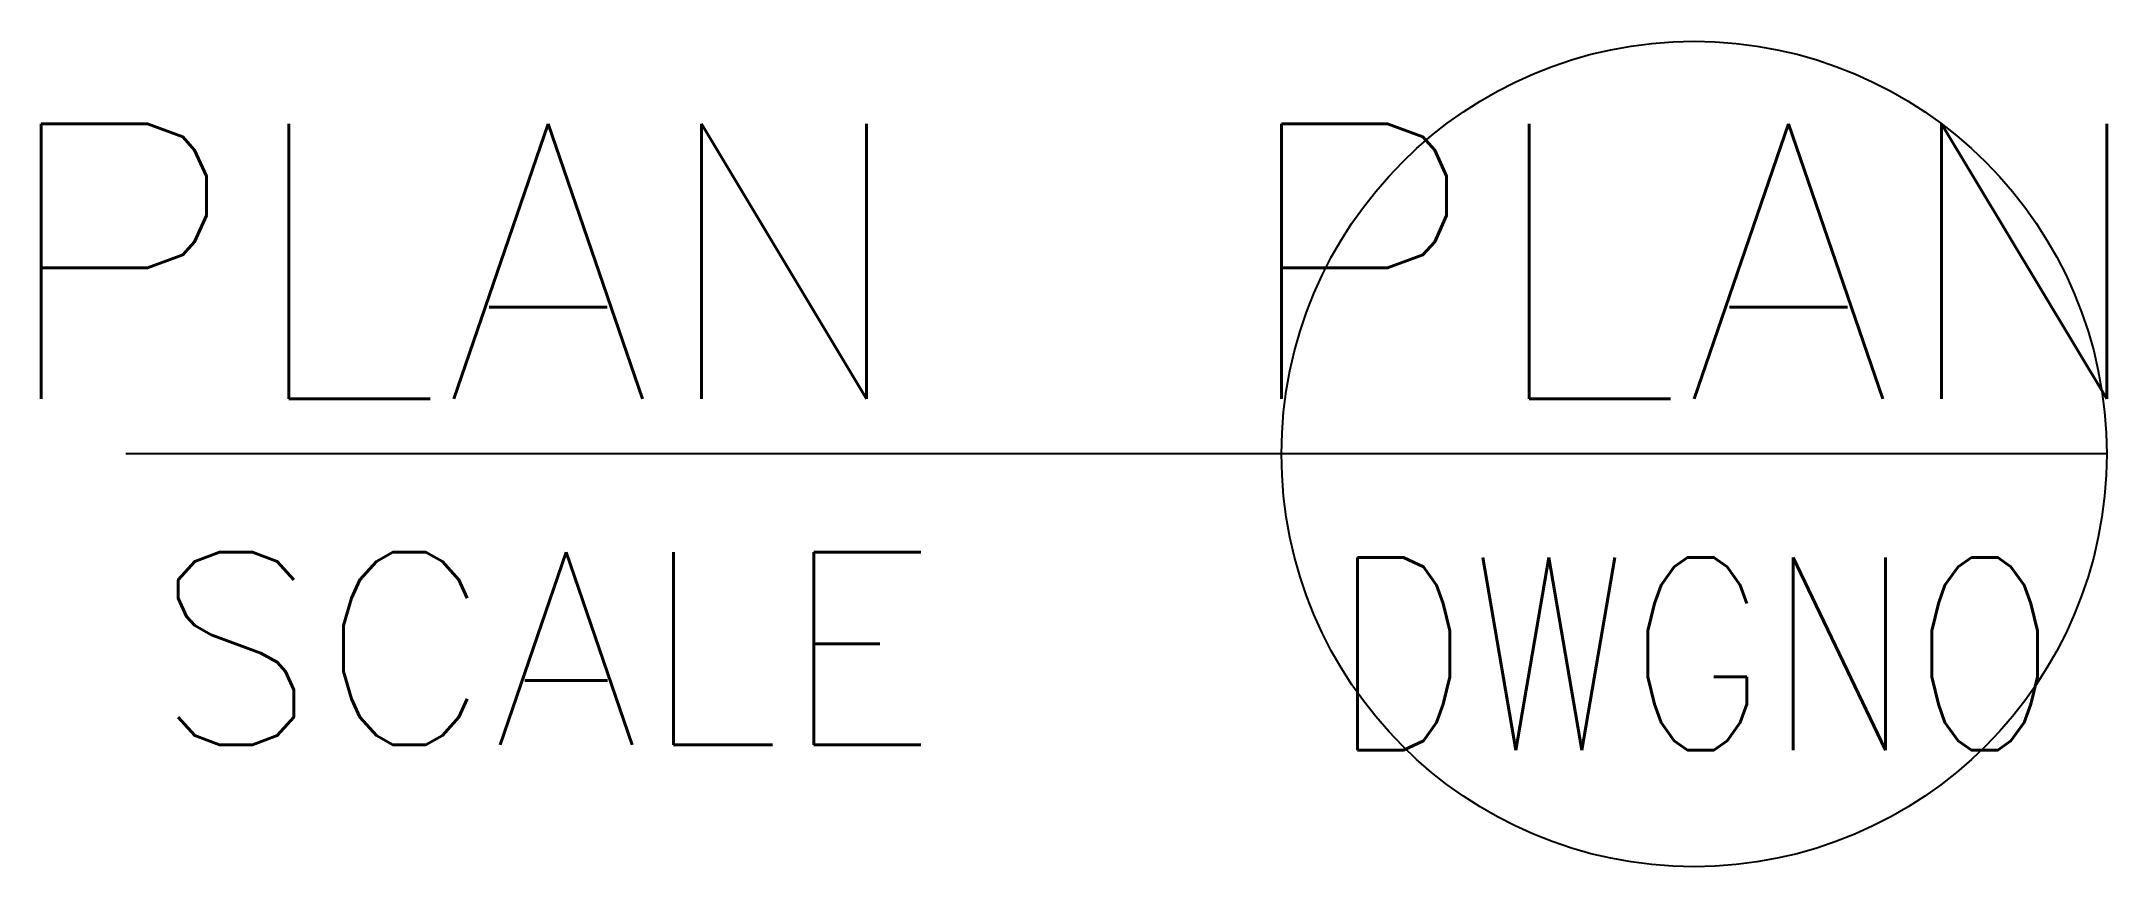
# Model space of a CAD drawing. Extents: x 351 to 388.5, y 326.3 to 341.3.
import ezdxf
from ezdxf.enums import TextEntityAlignment as Align

# ---------------------------------------------------------------- set-up
doc = ezdxf.new("R2010")
doc.units = 0
doc.header["$LTSCALE"] = 10
doc.layers.add('TEXT', color=7, linetype='CONTINUOUS')
doc.styles.get("Standard").update_dxf_attribs({"font": 'romans'})

msp = doc.modelspace()

# ---------------------------------------------------------------- linework, layer by layer
at = {"layer": 'TEXT', "color": 0, "linetype": 'CONTINUOUS'}
msp.add_line((388.546, 333.786), (352.541, 333.786), dxfattribs=at)
msp.add_circle((381.046, 333.786), 7.5, dxfattribs=at)

# ---------------------------------------------------------------- texts
msp.add_text('PLAN', height=5, dxfattribs=at).set_placement((366.86, 334.786), align=Align.RIGHT)
msp.add_attdef('PLAN', text='A', height=5, dxfattribs=at).set_placement((381.046, 334.786), align=Align.CENTER)
msp.add_attdef('SCALE', (353.043, 328.501), '', height=3.5, dxfattribs=at)
at = {"layer": 'TEXT', "color": 0, "linetype": 'CONTINUOUS', "width": 0.8}
msp.add_attdef('DWGNO', text='', height=3.5, dxfattribs=at).set_placement((381.046, 328.405), align=Align.CENTER)

doc.saveas('drawing.dxf')
